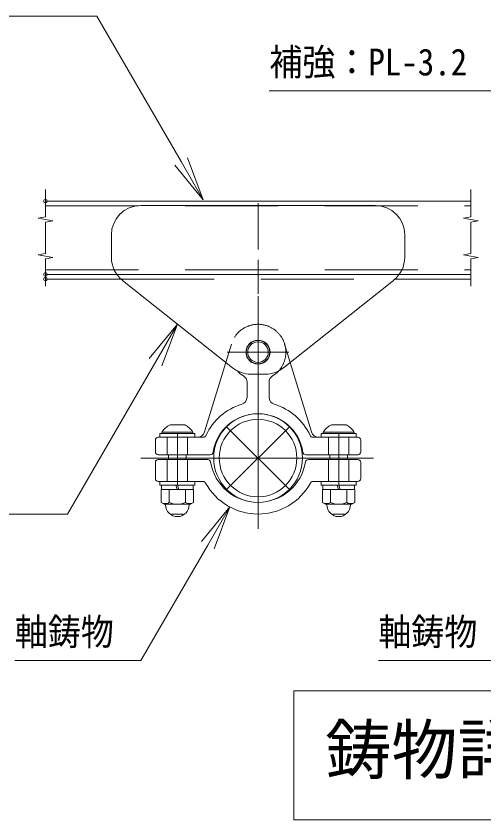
# Model space of a CAD drawing. Units: millimetres at full size, sheet at 1:10; details may follow other scales. Extents: x 5 to 8405, y -5 to 5945.
# Drawn here: x 5433 to 6071, y 3444 to 4541 of the extents above; entities that cross this region are included whole.
import ezdxf
from ezdxf.enums import TextEntityAlignment as Align

# ---------------------------------------------------------------- set-up
doc = ezdxf.new("R2010")
doc.units = ezdxf.units.MM
doc.header["$LTSCALE"] = 10
doc.header["$PDMODE"] = 32
doc.header["$PDSIZE"] = 5
doc.linetypes.add('USER1', pattern=[19.05, 12.7, -6.35])
doc.linetypes.add('USER2', pattern=[50.8, 31.75, -6.35, 6.35, -6.35])
doc.layers.add('LY_5', color=7, linetype='Continuous', lineweight=0)
doc.layers.add('LY_6', color=7, linetype='Continuous', lineweight=0)
doc.styles.add('ＭＳ ゴシック', font='')
doc.styles.get('ＭＳ ゴシック').set_extended_font_data('MS Gothic')

# ---------------------------------------------------------------- blocks, each defined once
blk = doc.blocks.new('-003-_U3')
at = {"color": 7, "linetype": 'Continuous', "lineweight": 0}
for p, q in [((-1, 0.1667), (0, 0)), ((0, 0), (-1, 0)), ((-1, -0.1667), (0, 0))]:
    blk.add_line(p, q, dxfattribs=at)

msp = doc.modelspace()

# ---------------------------------------------------------------- linework, layer by layer
at = {"layer": 'LY_5'}
for p, q in [((5472.58, 4303.96), (5472.58, 4266.48)), ((6052.58, 4303.96), (6052.58, 4266.48)), ((5472.58, 4287.96), (6052.58, 4287.96)), ((5602.58, 4281.96), (5922.58, 4281.96)), ((5462.58, 4264.72), (5472.58, 4266.48)), ((5482.58, 4261.19), (5462.58, 4264.72)), ((5472.58, 4259.43), (5482.58, 4261.19)), ((5472.58, 4259.43), (5472.58, 4237.96)), ((6042.58, 4264.72), (6052.58, 4266.48)), ((6062.58, 4261.19), (6042.58, 4264.72)), ((6052.58, 4259.43), (6062.58, 4261.19)), ((6052.58, 4259.43), (6052.58, 4237.96)), ((5472.58, 4237.96), (5472.58, 4216.48)), ((5562.58, 4211.25), (5562.58, 4241.96)), ((5962.58, 4211.25), (5962.58, 4241.96)), ((6052.58, 4237.96), (6052.58, 4216.48)), ((5462.58, 4214.72), (5472.58, 4216.48)), ((5482.58, 4211.19), (5462.58, 4214.72)), ((6042.58, 4214.72), (6052.58, 4216.48)), ((6062.58, 4211.19), (6042.58, 4214.72)), ((5472.58, 4209.43), (5482.58, 4211.19)), ((5472.58, 4209.43), (5472.58, 4171.96)), ((6052.58, 4209.43), (6062.58, 4211.19)), ((6052.58, 4209.43), (6052.58, 4171.96)), ((5472.58, 4187.96), (5570.06, 4187.96)), ((5570.06, 4187.96), (5472.58, 4187.96)), ((5472.58, 4181.56), (5575.78, 4181.56)), ((5577.68, 4179.94), (5727.65, 4060.65)), ((5947.48, 4179.94), (5797.51, 4060.65)), ((5949.38, 4181.56), (6052.58, 4181.56)), ((5955.1, 4187.96), (6052.58, 4187.96)), ((6052.58, 4187.96), (5955.1, 4187.96)), ((5689.74, 3973.04), (5718.63, 4067.83)), ((5835.42, 3973.04), (5806.54, 4067.83)), ((5752.55, 4051.96), (5772.61, 4051.96)), ((5747.58, 4020.33), (5747.58, 4040.93)), ((5777.58, 4020.33), (5777.58, 4041.02)), ((5642.58, 3982.56), (5662.58, 3982.56)), ((5862.58, 3982.56), (5882.58, 3982.56)), ((5628.58, 3965.96), (5628.58, 3970.96)), ((5628.58, 3970.96), (5676.58, 3970.96)), ((5631.58, 3972.96), (5673.58, 3972.96)), ((5631.58, 3972.96), (5631.58, 3970.96)), ((5631.58, 3970.96), (5673.58, 3970.96)), ((5673.58, 3972.96), (5673.58, 3970.96)), ((5676.58, 3970.96), (5676.58, 3965.96)), ((5719.8, 3980.24), (5805.36, 3894.68)), ((5719.8, 3894.68), (5805.36, 3980.24)), ((5848.58, 3965.96), (5848.58, 3970.96)), ((5848.58, 3970.96), (5896.58, 3970.96)), ((5851.58, 3972.96), (5893.58, 3972.96)), ((5851.58, 3972.96), (5851.58, 3970.96)), ((5851.58, 3970.96), (5893.58, 3970.96)), ((5893.58, 3972.96), (5893.58, 3970.96)), ((5896.58, 3970.96), (5896.58, 3965.96)), ((5622.58, 3945.96), (5622.58, 3961.96)), ((5626.58, 3965.96), (5687.96, 3965.96)), ((5628.58, 3965.96), (5676.58, 3965.96)), ((5898.58, 3965.96), (5837.2, 3965.96)), ((5848.58, 3965.96), (5896.58, 3965.96)), ((5902.58, 3945.96), (5902.58, 3961.96)), ((5697.34, 3941.96), (5626.58, 3941.96)), ((5640.58, 3941.96), (5640.58, 3935.46)), ((5664.58, 3941.96), (5664.58, 3935.46)), ((5898.58, 3941.96), (5827.82, 3941.96)), ((5860.58, 3941.96), (5860.58, 3935.46)), ((5884.58, 3941.96), (5884.58, 3935.46)), ((5622.58, 3909.46), (5622.58, 3931.46)), ((5693.96, 3935.46), (5626.58, 3935.46)), ((5898.58, 3935.46), (5831.21, 3935.46)), ((5902.58, 3909.46), (5902.58, 3931.46)), ((5687.55, 3905.46), (5626.58, 3905.46)), ((5628.58, 3900.46), (5628.58, 3905.46)), ((5628.58, 3905.46), (5676.58, 3905.46)), ((5676.58, 3905.46), (5676.58, 3900.46)), ((5898.58, 3905.46), (5837.61, 3905.46)), ((5848.58, 3900.46), (5848.58, 3905.46)), ((5848.58, 3905.46), (5896.58, 3905.46)), ((5896.58, 3905.46), (5896.58, 3900.46)), ((5628.58, 3900.46), (5676.58, 3900.46)), ((5630.64, 3894.46), (5630.64, 3876.73)), ((5630.64, 3894.46), (5674.52, 3894.46)), ((5631.08, 3900.46), (5631.08, 3894.46)), ((5631.08, 3900.46), (5674.08, 3900.46)), ((5631.08, 3894.46), (5674.08, 3894.46)), ((5641.61, 3894.46), (5641.61, 3876.73)), ((5652.25, 3894.46), (5650.64, 3900.46)), ((5654.52, 3894.46), (5652.92, 3900.46)), ((5663.55, 3894.46), (5663.55, 3876.73)), ((5674.08, 3900.46), (5674.08, 3894.46)), ((5674.52, 3894.46), (5674.52, 3876.73)), ((5848.58, 3900.46), (5896.58, 3900.46)), ((5850.57, 3894.46), (5850.57, 3876.73)), ((5850.57, 3894.46), (5894.45, 3894.46)), ((5851.08, 3900.46), (5851.08, 3894.46)), ((5851.08, 3900.46), (5894.08, 3900.46)), ((5851.08, 3894.46), (5894.08, 3894.46)), ((5861.54, 3894.46), (5861.54, 3876.73)), ((5872.25, 3894.46), (5870.64, 3900.46)), ((5874.52, 3894.46), (5872.92, 3900.46)), ((5883.48, 3894.46), (5883.48, 3876.73)), ((5894.08, 3900.46), (5894.08, 3894.46)), ((5894.45, 3894.46), (5894.45, 3876.73)), ((5630.64, 3876.73), (5634.58, 3874.46)), ((5634.58, 3874.46), (5670.58, 3874.46)), ((5636.58, 3873.46), (5636.58, 3874.46)), ((5668.58, 3873.46), (5668.58, 3874.46)), ((5674.52, 3876.73), (5670.58, 3874.46)), ((5850.57, 3876.73), (5854.51, 3874.46)), ((5854.51, 3874.46), (5890.51, 3874.46)), ((5856.51, 3873.46), (5856.51, 3874.46)), ((5888.51, 3873.46), (5888.51, 3874.46)), ((5894.45, 3876.73), (5890.51, 3874.46)), ((5660.58, 3860.96), (5644.58, 3860.96)), ((5880.58, 3860.96), (5864.58, 3860.96))]:
    msp.add_line(p, q, dxfattribs=at)
at = {"layer": 'LY_5', "linetype": 'USER2'}
for p, q in [((5762.58, 3840.96), (5762.58, 4307.96)), ((5762.58, 4161.56), (5762.58, 4207.96)), ((5804.51, 4081.96), (5720.51, 4081.96)), ((5652.58, 3937.96), (5652.58, 3969.96)), ((5872.58, 3937.96), (5872.58, 3969.96)), ((5652.58, 3901.46), (5652.58, 3939.46)), ((5872.58, 3901.46), (5872.58, 3939.46)), ((5602.58, 3937.46), (5922.58, 3937.46))]:
    msp.add_line(p, q, dxfattribs=at)
at = {"layer": 'LY_5', "linetype": 'USER1'}
for p, q in [((5472.58, 4281.56), (6052.58, 4281.56)), ((5472.58, 4194.36), (6052.58, 4194.36)), ((5570.06, 4187.96), (5955.1, 4187.96)), ((5955.1, 4187.96), (5570.06, 4187.96)), ((5575.78, 4181.56), (5949.38, 4181.56)), ((5718.63, 4067.83), (5726.31, 4093.03)), ((5806.54, 4067.83), (5798.86, 4093.03)), ((5638.58, 3941.96), (5638.58, 3965.96)), ((5666.58, 3941.96), (5666.58, 3965.96)), ((5858.58, 3941.96), (5858.58, 3965.96)), ((5886.58, 3941.96), (5886.58, 3965.96)), ((5638.58, 3905.46), (5638.58, 3935.46)), ((5666.58, 3905.46), (5666.58, 3935.46)), ((5858.58, 3905.46), (5858.58, 3935.46)), ((5886.58, 3905.46), (5886.58, 3935.46))]:
    msp.add_line(p, q, dxfattribs=at)
at = {"layer": 'LY_5', "lineweight": 18}
for p, q in [((6947.41, 3619.64), (5811.41, 3619.64)), ((5811.41, 3619.64), (5811.41, 3443.64)), ((5811.41, 3443.64), (6947.41, 3443.64))]:
    msp.add_line(p, q, dxfattribs=at)
at = {"layer": 'LY_5'}
for centre, radius in [((5762.58, 4081.96), 16.4), ((5762.58, 4081.96), 16), ((5762.58, 4081.96), 14), ((5762.58, 3937.46), 60.5), ((5762.58, 3937.46), 52.9)]:
    msp.add_circle(centre, radius, dxfattribs=at)
for centre, radius, start, end in [((5602.58, 4241.96), 40, 90, 180), ((5922.58, 4241.96), 40, 0, 90), ((5602.58, 4211.25), 40, 180, 231.49935), ((5922.58, 4211.25), 40, 308.50065, 0), ((5752.55, 4091.96), 40, 231.49935, 270), ((5772.61, 4091.96), 40, 270, 308.50065), ((5762.51, 4081.96), 38, 222.57206, 238.71476), ((5737.58, 4040.93), 10, 0, 58.71476), ((5787.58, 4041.02), 10, 121.49121, 180), ((5762.51, 4081.96), 38, 301.49121, 317.14717), ((5737.58, 4020.33), 10, 286.50452, 0), ((5787.58, 4020.33), 10, 180, 253.49548), ((5762.58, 3935.96), 78, 106.50452, 155.50372), ((5762.58, 3935.96), 78, 24.49628, 73.49548), ((5762.58, 3935.96), 62, 8.71474, 171.28526), ((5652.58, 3960), 24.68, 113.90552, 148.31866), ((5652.58, 3960), 24.68, 31.68134, 66.09448), ((5872.58, 3960), 24.68, 113.90552, 148.31866), ((5872.58, 3960), 24.68, 31.68134, 66.09448), ((5680.18, 3975.96), 10, 270, 343.05254), ((5844.99, 3975.96), 10, 196.94746, 270), ((5626.58, 3961.96), 4, 90, 180), ((5687.96, 3969.96), 4, 270, 335.50372), ((5837.2, 3969.96), 4, 204.49628, 270), ((5898.58, 3961.96), 4, 0, 90), ((5626.58, 3945.96), 4, 180, 270), ((5697.34, 3945.96), 4, 270, 351.28526), ((5827.82, 3945.96), 4, 188.71474, 270), ((5898.58, 3945.96), 4, 270, 0), ((5626.58, 3931.46), 4, 90, 180), ((5693.96, 3931.46), 4, 9.10669, 90), ((5762.58, 3942.46), 65.5, 189.10669, 350.89331), ((5831.21, 3931.46), 4, 90, 170.89331), ((5898.58, 3931.46), 4, 0, 90), ((5626.58, 3909.46), 4, 180, 270), ((5687.55, 3901.46), 4, 28.65485, 90), ((5837.61, 3901.46), 4, 90, 151.34515), ((5898.58, 3909.46), 4, 270, 0), ((5762.58, 3942.46), 81.5, 208.65485, 331.34515), ((5636.13, 3886.23), 10.97, 240.00001, 299.99999), ((5652.58, 3873.46), 16, 180, 0), ((5652.58, 3902.05), 27.59, 246.57346, 293.42654), ((5669.04, 3886.23), 10.97, 240.00001, 299.99999), ((5856.05, 3886.23), 10.97, 240.00001, 299.99999), ((5872.51, 3873.46), 16, 180, 0), ((5872.51, 3902.05), 27.59, 246.57346, 293.42654), ((5888.96, 3886.23), 10.97, 240.00001, 299.99999)]:
    msp.add_arc(centre, radius, start, end, dxfattribs=at)
at = {"layer": 'LY_5', "linetype": 'USER1'}
msp.add_arc((5762.51, 4081.96), 38, 317.14717, 222.57206, dxfattribs=at)
at = {"layer": 'LY_6'}
for p, q in [((4863.9, 4540.54), (5542.9, 4540.54)), ((5542.9, 4540.54), (5522.9, 4540.54)), ((5657.58, 4341.92), (5542.9, 4540.54)), ((5777.97, 4438.54), (6179.38, 4438.54)), ((5622.67, 4068.34), (5502.93, 3860.96)), ((5315.93, 3860.96), (5482.93, 3860.96)), ((5502.93, 3860.96), (5482.93, 3860.96)), ((5694.02, 3818.7), (5602.94, 3660.96)), ((5430.94, 3660.96), (5602.94, 3660.96)), ((5602.94, 3660.96), (5582.94, 3660.96)), ((5926.63, 3660.96), (6098.63, 3660.96))]:
    msp.add_line(p, q, dxfattribs=at)
for p in [(5472.58, 4287.96), (5472.58, 4187.96), (5472.58, 4187.96), (5472.58, 4181.56)]:
    msp.add_point(p, dxfattribs=at)

# ---------------------------------------------------------------- block references
at = {"layer": 'LY_6', "xscale": 60, "yscale": 60}
for p, rotation in [((5687.58, 4289.96), 300), ((5652.67, 4120.3), 60), ((5724.02, 3870.66), 60)]:
    msp.add_blockref('-003-_U3', p, dxfattribs=dict(at, rotation=rotation))

# ---------------------------------------------------------------- texts
at = {"layer": 'LY_5', "style": 'ＭＳ ゴシック'}
msp.add_text('鋳物詳細図 S=1／10', height=65.98, dxfattribs=at).set_placement((5854.46, 3486.64), align=Align.BOTTOM_LEFT)
at = {"layer": 'LY_6', "style": 'ＭＳ ゴシック', "width": 0.9}
for s, p in [('補強：PL-3.2', (5778.05, 4448.54)), ('軸鋳物', (5430.94, 3670.96)), ('軸鋳物', (5926.63, 3670.96))]:
    msp.add_text(s, height=36.66, dxfattribs=at).set_placement(p, align=Align.BOTTOM_LEFT)

doc.saveas('drawing.dxf')
